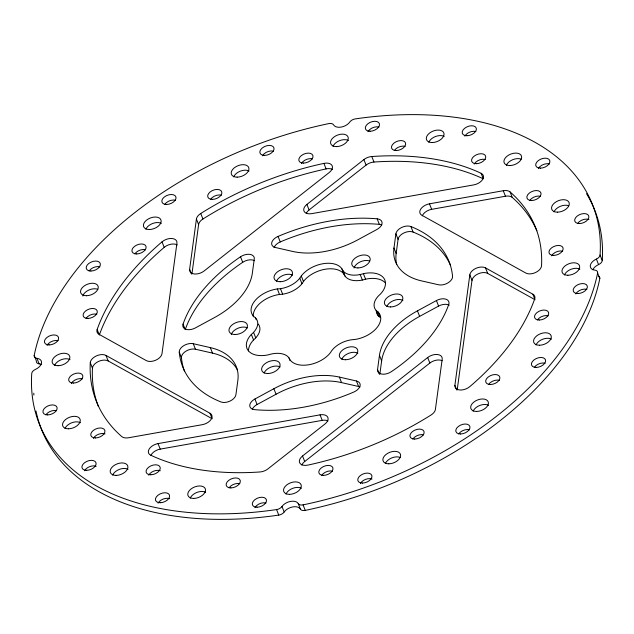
<?xml version="1.0" encoding="UTF-8"?>
<svg xmlns="http://www.w3.org/2000/svg" width="634" height="634" viewBox="0 0 634 634"><rect width="100%" height="100%" fill="white"/><g stroke="black" fill="none" stroke-linecap="round" stroke-linejoin="round"><path stroke-width="0.95" d="M189.614 269.371L196.421 219.031A9.296 5.611 -21.6 0 1 200.74 213.499A236.181 142.468 -21.6 0 1 323.911 163.39A9.296 5.611 -21.6 0 1 332.01 165.434A9.296 5.611 -21.6 0 1 329.276 172.488L204.148 270.956A9.296 5.611 -21.6 0 1 194.329 273.975A9.296 5.611 -21.6 0 1 189.614 269.371L191.436 273.967M191.936 273.92L198.608 224.547L196.421 219.031M377.547 369.543L379.465 355.357A68.813 41.503 -21.6 0 1 417.441 310.858L436.414 300.571A9.296 5.611 -21.6 0 1 445.797 299.145A9.296 5.611 -21.6 0 1 448.761 304.368A143.197 86.375 -21.6 0 1 391.289 371.706A9.296 5.611 -21.6 0 1 381.827 374.092A9.296 5.611 -21.6 0 1 377.547 369.543L379.362 374.139M393.976 247.997L395.893 233.811A9.296 5.611 -21.6 0 1 401.647 227.479A9.296 5.611 -21.6 0 1 410.911 226.552A143.197 86.375 -21.6 0 1 452.549 276.305A9.296 5.611 -21.6 0 1 448 282.867A9.296 5.611 -21.6 0 1 438.546 284.777L421.491 280.878A68.813 41.503 -21.6 0 1 393.976 247.997L396.155 253.521A68.813 41.503 -21.6 0 0 396.773 264.505M379.853 374.115L381.644 360.873L379.465 355.357M396.155 253.521L398.073 239.335L395.893 233.811M456.702 389.942L454.887 385.345L469.826 274.839A9.296 5.611 -21.6 0 1 476.039 268.293A9.296 5.611 -21.6 0 1 485.509 267.889L532.885 294.224L534.7 298.82M457.201 389.886L472.005 280.355L469.826 274.839M481.111 173.296A9.296 5.611 -21.6 0 1 482.585 179.525A9.296 5.611 -21.6 0 1 473.788 184.882L311.777 213.626A9.296 5.611 -21.6 0 1 304.098 211.352A9.296 5.611 -21.6 0 1 306.911 204.425L363.9 159.578A9.296 5.611 -21.6 0 1 371.786 156.527A236.181 142.468 -21.6 0 1 481.111 173.296L483.298 178.812A236.181 142.468 -21.6 0 0 373.965 162.042A9.296 5.611 -21.6 0 0 366.087 165.094L309.091 209.949A9.296 5.611 -21.6 0 0 306.254 213.468M302.537 455.997L427.665 357.528A9.296 5.611 -21.6 0 1 437.492 354.509A9.296 5.611 -21.6 0 1 442.199 359.113L435.392 409.453A9.296 5.611 -21.6 0 1 431.08 414.985A236.181 142.468 -21.6 0 1 307.902 465.094A9.296 5.611 -21.6 0 1 299.811 463.05A9.296 5.611 -21.6 0 1 302.537 455.997L304.724 461.512A9.296 5.611 -21.6 0 0 301.847 465.118M304.724 461.512L429.852 363.044A9.296 5.611 -21.6 0 1 442.191 360.73M254.908 399.008L273.88 388.721A68.813 41.503 -21.6 0 1 339.372 377.095L356.427 380.994A9.296 5.611 -21.6 0 1 360.057 385.9A9.296 5.611 -21.6 0 1 353.756 392.066A143.197 86.375 -21.6 0 1 254.646 409.643A9.296 5.611 -21.6 0 1 249.741 405.475A9.296 5.611 -21.6 0 1 254.908 399.008L257.087 404.524A9.296 5.611 -21.6 0 0 252.292 409.31M257.087 404.524L276.059 394.237A68.813 41.503 -21.6 0 1 341.56 382.611L358.614 386.51A9.296 5.611 -21.6 0 1 359.985 386.978M381.644 360.873A68.813 41.503 -21.6 0 1 419.629 316.374L438.593 306.087A9.296 5.611 -21.6 0 1 449.252 305.208M429.472 203.815L503.269 190.723A9.296 5.611 -21.6 0 1 510.101 191.944A236.181 142.468 -21.6 0 1 541.539 265.765A9.296 5.611 -21.6 0 1 535.532 272.541A9.296 5.611 -21.6 0 1 525.824 273.048L421.816 215.235A9.296 5.611 -21.6 0 1 420.794 208.99A9.296 5.611 -21.6 0 1 429.472 203.815L431.659 209.331A9.296 5.611 -21.6 0 0 422.276 215.845M431.659 209.331L505.456 196.239A9.296 5.611 -21.6 0 1 512.28 197.459A236.181 142.468 -21.6 0 1 536.847 230.768M158.024 443.602L320.043 414.858A9.296 5.611 -21.6 0 1 327.715 417.132A9.296 5.611 -21.6 0 1 324.909 424.051L267.913 468.906A9.296 5.611 -21.6 0 1 260.035 471.958A236.181 142.468 -21.6 0 1 150.702 455.188A9.296 5.611 -21.6 0 1 149.228 448.959A9.296 5.611 -21.6 0 1 158.024 443.602L160.212 449.118A9.296 5.611 -21.6 0 0 150.932 455.37M160.212 449.118L322.223 420.374A9.296 5.611 -21.6 0 1 327.984 420.897M193.267 343.707L210.322 347.606A68.813 41.503 -21.6 0 1 237.845 380.479L235.927 394.665A9.296 5.611 -21.6 0 1 230.174 401.005A9.296 5.611 -21.6 0 1 220.901 401.932A143.197 86.375 -21.6 0 1 179.263 352.179A9.296 5.611 -21.6 0 1 183.82 345.617A9.296 5.611 -21.6 0 1 193.267 343.707L195.454 349.223L212.509 353.122A68.813 41.503 -21.6 0 1 237.409 369.891M472.005 280.355A9.296 5.611 -21.6 0 1 478.226 273.809A9.296 5.611 -21.6 0 1 487.697 273.405L535.064 299.739M92.461 368.235L90.274 362.719A9.296 5.611 -21.6 0 1 96.289 355.943A9.296 5.611 -21.6 0 1 105.997 355.436L209.997 413.249L212.184 418.765L108.176 360.952A9.296 5.611 -21.6 0 0 98.468 361.459A9.296 5.611 -21.6 0 0 92.461 368.235A236.181 142.468 -21.6 0 0 98.365 406.378M41.575 364.566A9.296 5.611 -21.6 0 0 39.11 363.845A5.579 3.368 -21.6 0 1 36.384 360.912L34.204 355.397A297.552 179.485 -21.6 0 1 328.745 123.614A5.579 3.368 -21.6 0 1 333.571 124.882A9.296 5.611 -21.6 0 0 341.203 127.085A9.296 5.611 -21.6 0 0 349.825 122.005A5.579 3.368 -21.6 0 1 355.246 118.907A297.552 179.485 -21.6 0 1 600.057 255.011L602.245 260.526A5.579 3.368 -21.6 0 1 598.567 264.592A9.296 5.611 -21.6 0 0 592.845 269.775M600.057 255.011A5.579 3.368 -21.6 0 1 596.388 259.068L598.567 264.592M596.388 259.068A9.296 5.611 -21.6 0 0 590.294 265.559A9.296 5.611 -21.6 0 0 594.89 270.155A5.579 3.368 -21.6 0 1 597.616 273.088L599.796 278.603A297.552 179.485 -21.6 0 1 305.255 510.386A5.579 3.368 -21.6 0 1 300.429 509.118A9.296 5.611 -21.6 0 0 292.797 506.915A9.296 5.611 -21.6 0 0 284.175 511.995A5.579 3.368 -21.6 0 1 278.754 515.093A297.552 179.485 -21.6 0 1 35.995 411.014M510.101 191.944L512.28 197.459M503.269 190.723L505.456 196.239M485.509 267.889L487.697 273.405M410.911 226.552L413.099 232.068A143.197 86.375 -21.6 0 1 450.608 265.535M436.414 300.571L438.593 306.087M371.786 156.527L373.965 162.042M363.9 159.578L366.087 165.094M417.441 310.858L419.629 316.374M377.167 218.841A9.296 5.611 -21.6 0 1 382.08 223.009A9.296 5.611 -21.6 0 1 376.913 229.476L357.941 239.763A68.813 41.503 -21.6 0 1 292.44 251.389L275.386 247.49A9.296 5.611 -21.6 0 1 271.756 242.584A9.296 5.611 -21.6 0 1 278.064 236.419A143.197 86.375 -21.6 0 1 377.167 218.841L379.354 224.357A9.296 5.611 -21.6 0 1 381.811 224.967M427.665 357.528L429.852 363.044M323.911 163.39L326.098 168.906A9.296 5.611 -21.6 0 1 332.581 169.444M363.393 273.674A23.807 14.36 -21.6 0 1 383.404 277.637A23.807 14.36 -21.6 0 1 380.448 294.049A20.454 12.339 -21.6 0 0 378.03 311.96A23.807 14.36 -21.6 0 1 376.58 328.111A23.807 14.36 -21.6 0 1 354.493 339.539A20.454 12.339 -21.6 0 0 330.544 352.528A23.807 14.36 -21.6 0 1 309.083 364.716A23.807 14.36 -21.6 0 1 289.952 359.732A20.454 12.339 -21.6 0 0 268.42 354.81A23.807 14.36 -21.6 0 1 248.417 350.848A23.807 14.36 -21.6 0 1 251.365 334.435A20.454 12.339 -21.6 0 0 253.79 316.524A23.807 14.36 -21.6 0 1 255.24 300.373A23.807 14.36 -21.6 0 1 277.327 288.946A20.454 12.339 -21.6 0 0 301.277 275.956A23.807 14.36 -21.6 0 1 322.73 263.768A23.807 14.36 -21.6 0 1 341.869 268.753A20.454 12.339 -21.6 0 0 363.393 273.674L365.58 279.19A23.807 14.36 -21.6 0 1 385.583 283.152M378.03 311.96L380.21 317.476A20.454 12.339 -21.6 0 1 376.255 310.398M376.303 310.573L378.49 316.089M360.175 274.53L362.363 280.046M342.812 270.559L344.999 276.075M341.869 268.753L344.048 274.268A20.454 12.339 -21.6 0 0 365.58 279.19M306.911 204.425L309.091 209.949M356.427 380.994L358.614 386.51M301.277 275.956L303.456 281.472A20.454 12.339 -21.6 0 1 279.507 294.461A23.807 14.36 -21.6 0 0 253.323 316.77M339.372 377.095L341.56 382.611M299.779 278.199L301.966 283.715M278.064 236.419L280.244 241.934A9.296 5.611 -21.6 0 0 274.062 247.688M280.466 288.668L282.653 294.192M277.327 288.946L279.507 294.461M320.043 414.858L322.223 420.374M289.001 357.925L290.095 360.683M240.524 256.778L242.711 262.294A143.197 86.375 -21.6 0 0 185.247 329.632L183.06 324.109A143.197 86.375 -21.6 0 1 240.524 256.778A9.296 5.611 -21.6 0 1 249.986 254.385A9.296 5.611 -21.6 0 1 254.274 258.941L252.356 273.127A68.813 41.503 -21.6 0 1 214.371 317.626L195.407 327.913A9.296 5.611 -21.6 0 1 186.016 329.339A9.296 5.611 -21.6 0 1 183.06 324.109M255.51 317.911L256.239 319.75M253.56 332.351L255.748 337.867M273.88 388.721L276.059 394.237M251.365 334.435L253.552 339.951A23.807 14.36 -21.6 0 0 248.512 350.856M200.74 213.499L202.92 219.015A9.296 5.611 -21.6 0 0 198.608 224.547M34.204 355.397A5.579 3.368 -21.6 0 0 36.931 358.329A9.296 5.611 -21.6 0 1 41.519 362.917A9.296 5.611 -21.6 0 1 35.433 369.408A5.579 3.368 -21.6 0 0 31.755 373.474A297.552 179.485 -21.6 0 0 276.575 509.57A5.579 3.368 -21.6 0 0 281.987 506.479A9.296 5.611 -21.6 0 1 290.61 501.399A9.296 5.611 -21.6 0 1 298.242 503.602A5.579 3.368 -21.6 0 0 303.068 504.87L305.255 510.386M298.242 503.602L300.429 509.118M281.987 506.479L284.175 511.995M276.575 509.57L278.754 515.093M210.322 347.606L212.509 353.122M162.019 241.855A236.181 142.468 -21.6 0 0 97.16 329.482A9.296 5.611 -21.6 0 0 98.936 334.261L146.303 360.595A9.296 5.611 -21.6 0 0 155.774 360.191A9.296 5.611 -21.6 0 0 161.995 353.645L176.934 243.131A9.296 5.611 -21.6 0 0 171.996 238.503A9.296 5.611 -21.6 0 0 162.019 241.855L164.206 247.371A236.181 142.468 -21.6 0 0 99.34 334.998M179.263 352.179L181.451 357.695A143.197 86.375 -21.6 0 0 184.391 370.993M97.16 329.482L98.975 334.078M105.997 355.436L108.176 360.952M36.931 358.329L39.11 363.845M586.513 193.671A297.552 179.485 -21.6 0 1 602.245 260.526M33.887 395.053A297.552 179.485 -21.6 0 1 33.784 393.191M598.853 276.289A5.579 3.368 -21.6 0 1 599.796 278.603M264.132 373.022A9.668 5.833 -21.6 0 1 271.106 367.046A9.668 5.833 -21.6 0 1 280.141 366.959M231.283 334.609A9.668 5.833 -21.6 0 1 238.043 328.198A9.668 5.833 -21.6 0 1 247.49 327.952M276.543 281.211A9.668 5.833 -21.6 0 1 283.517 275.235A9.668 5.833 -21.6 0 1 292.551 275.148M354.065 268.024A9.668 5.833 -21.6 0 1 360.358 261.81A9.668 5.833 -21.6 0 1 369.614 261.057M386.906 306.436A9.668 5.833 -21.6 0 1 393.888 300.461A9.668 5.833 -21.6 0 1 402.915 300.373M360.421 483.473A7.442 4.486 -21.6 0 1 372.023 479.058M385.377 463.533A9.296 5.611 -21.6 0 1 400.141 457.415M412.885 438.99A7.442 4.486 -21.6 0 1 423.647 434.869M254.955 507.612A7.442 4.486 -21.6 0 1 266.003 503.008M286.037 494.076A9.296 5.611 -21.6 0 1 292.742 488.331A9.296 5.611 -21.6 0 1 301.427 488.251M321.739 475.294A7.442 4.486 -21.6 0 1 332.509 471.173M158.088 503.134A7.442 4.486 -21.6 0 1 169.682 498.72M190.271 498.15A9.296 5.611 -21.6 0 1 196.976 492.404A9.296 5.611 -21.6 0 1 205.662 492.325M229.08 487.831A7.442 4.486 -21.6 0 1 239.842 483.71M84.568 470.721A7.442 4.486 -21.6 0 1 96.17 466.299M112.67 475.128A9.296 5.611 -21.6 0 1 119.374 469.382A9.296 5.611 -21.6 0 1 128.06 469.303M148.721 475.175A7.442 4.486 -21.6 0 1 160.315 470.753M45.878 414.818A7.442 4.486 -21.6 0 1 56.64 410.697M65.033 428.521A9.296 5.611 -21.6 0 1 71.737 422.783A9.296 5.611 -21.6 0 1 80.423 422.696M93.42 438.356A7.442 4.486 -21.6 0 1 105.014 433.933M47.098 345.324A7.442 4.486 -21.6 0 1 58.146 340.72M54.619 365.43A9.296 5.611 -21.6 0 1 61.332 359.684A9.296 5.611 -21.6 0 1 70.017 359.605M71.317 383.459A7.442 4.486 -21.6 0 1 82.365 378.847M89.132 270.948A7.442 4.486 -21.6 0 1 99.895 266.827M82.832 296.023A9.296 5.611 -21.6 0 1 88.887 290.047A9.296 5.611 -21.6 0 1 97.787 289.326M86.058 318.355A7.442 4.486 -21.6 0 1 96.82 314.234M164.769 204.394A7.442 4.486 -21.6 0 1 175.539 200.273M145.907 229.239A9.296 5.611 -21.6 0 1 152.612 223.493A9.296 5.611 -21.6 0 1 161.298 223.414M134.868 253.862A7.442 4.486 -21.6 0 1 145.638 249.741M262.5 155.798A7.442 4.486 -21.6 0 1 273.555 151.193M233.7 176.87A9.296 5.611 -21.6 0 1 240.405 171.125A9.296 5.611 -21.6 0 1 249.091 171.045M210.615 199.314A7.442 4.486 -21.6 0 1 221.377 195.193M367.974 131.658A7.442 4.486 -21.6 0 1 379.021 127.054M333.04 146.327A9.296 5.611 -21.6 0 1 339.753 140.59A9.296 5.611 -21.6 0 1 348.431 140.502M301.475 163.493A7.442 4.486 -21.6 0 1 312.522 158.88M464.841 136.136A7.442 4.486 -21.6 0 1 475.888 131.531M428.806 142.262A9.296 5.611 -21.6 0 1 435.51 136.516A9.296 5.611 -21.6 0 1 444.196 136.437M394.419 150.464A7.442 4.486 -21.6 0 1 405.181 146.343M538.361 168.549A7.442 4.486 -21.6 0 1 549.409 163.944M506.407 165.276A9.296 5.611 -21.6 0 1 521.172 159.158M474.208 164.103A7.442 4.486 -21.6 0 1 485.256 159.491M577.622 223.477A7.442 4.486 -21.6 0 1 588.931 219.546M554.045 211.883A9.296 5.611 -21.6 0 1 568.809 205.765M529.794 200.431A7.442 4.486 -21.6 0 1 540.556 196.31M575.831 293.946A7.442 4.486 -21.6 0 1 586.878 289.342M564.45 274.982A9.296 5.611 -21.6 0 1 571.163 269.236A9.296 5.611 -21.6 0 1 579.841 269.157M551.612 255.819A7.442 4.486 -21.6 0 1 562.667 251.207M534.367 367.348A7.442 4.486 -21.6 0 1 545.129 363.234M536.055 344.959A9.296 5.611 -21.6 0 1 542.759 339.214A9.296 5.611 -21.6 0 1 551.445 339.135M537.442 319.94A7.442 4.486 -21.6 0 1 548.204 315.819M458.723 433.902A7.442 4.486 -21.6 0 1 469.493 429.781M473.17 411.173A9.296 5.611 -21.6 0 1 479.875 405.427A9.296 5.611 -21.6 0 1 488.56 405.348M488.624 384.434A7.442 4.486 -21.6 0 1 499.394 380.313M341.845 359.232A9.668 5.833 -21.6 0 1 348.827 353.257A9.668 5.833 -21.6 0 1 357.853 353.178M258.276 324.085A20.454 12.339 -21.6 0 1 253.552 339.951M303.456 281.472A23.807 14.36 -21.6 0 1 324.917 269.284A23.807 14.36 -21.6 0 1 344.048 274.268M202.92 219.015A236.181 142.468 -21.6 0 1 326.098 168.906M164.206 247.371A9.296 5.611 -21.6 0 1 177.251 244.93M398.073 239.335A9.296 5.611 -21.6 0 1 403.826 232.995A9.296 5.611 -21.6 0 1 413.099 232.068M280.244 241.934A143.197 86.375 -21.6 0 1 379.354 224.357M242.711 262.294A9.296 5.611 -21.6 0 1 254.488 260.677M181.451 357.695A9.296 5.611 -21.6 0 1 186 351.133A9.296 5.611 -21.6 0 1 195.454 349.223M597.616 273.088A297.552 179.485 -21.6 0 1 303.068 504.87M90.274 362.719A236.181 142.468 -21.6 0 0 121.72 436.541A9.296 5.611 -21.6 0 0 128.543 437.761L202.341 424.669A9.296 5.611 -21.6 0 0 211.027 419.486A9.296 5.611 -21.6 0 0 209.997 413.249M532.885 294.224A9.296 5.611 -21.6 0 1 534.66 299.002A236.181 142.468 -21.6 0 1 469.794 386.629A9.296 5.611 -21.6 0 1 459.816 389.981A9.296 5.611 -21.6 0 1 454.887 385.345M235.143 334.514A9.668 5.833 -21.6 0 0 247.276 324.735A9.668 5.833 -21.6 0 0 232.163 324.838A9.668 5.833 -21.6 0 0 235.143 334.514M357.917 267.928A9.668 5.833 -21.6 0 0 370.05 258.141A9.668 5.833 -21.6 0 0 354.945 258.252A9.668 5.833 -21.6 0 0 357.917 267.928M390.568 306.943A9.668 5.833 -21.6 0 0 402.701 297.156A9.668 5.833 -21.6 0 0 387.596 297.267A9.668 5.833 -21.6 0 0 390.568 306.943M362.521 483.068A7.442 4.486 -21.6 0 0 371.857 475.54A7.442 4.486 -21.6 0 0 360.231 475.627A7.442 4.486 -21.6 0 0 362.521 483.068M237.132 177.148A9.296 5.611 -21.6 0 0 248.805 167.741A9.296 5.611 -21.6 0 0 234.271 167.844A9.296 5.611 -21.6 0 0 237.132 177.148M414.691 439.069A7.442 4.486 -21.6 0 0 424.027 431.54A7.442 4.486 -21.6 0 0 412.401 431.627A7.442 4.486 -21.6 0 0 414.691 439.069M257.047 507.208A7.442 4.486 -21.6 0 0 266.383 499.687A7.442 4.486 -21.6 0 0 254.757 499.766A7.442 4.486 -21.6 0 0 257.047 507.208M289.469 494.354A9.296 5.611 -21.6 0 0 301.142 484.947A9.296 5.611 -21.6 0 0 286.608 485.05A9.296 5.611 -21.6 0 0 289.469 494.354M323.554 475.381A7.442 4.486 -21.6 0 0 332.89 467.852A7.442 4.486 -21.6 0 0 321.264 467.932A7.442 4.486 -21.6 0 0 323.554 475.381M160.18 502.73A7.442 4.486 -21.6 0 0 169.516 495.202A7.442 4.486 -21.6 0 0 157.89 495.289A7.442 4.486 -21.6 0 0 160.18 502.73M193.703 498.427A9.296 5.611 -21.6 0 0 205.376 489.012A9.296 5.611 -21.6 0 0 190.842 489.123A9.296 5.611 -21.6 0 0 193.703 498.427M230.887 487.911A7.442 4.486 -21.6 0 0 240.223 480.39A7.442 4.486 -21.6 0 0 228.605 480.469A7.442 4.486 -21.6 0 0 230.887 487.911M86.66 470.317A7.442 4.486 -21.6 0 0 96.003 462.788A7.442 4.486 -21.6 0 0 84.377 462.875A7.442 4.486 -21.6 0 0 86.66 470.317M116.101 475.405A9.296 5.611 -21.6 0 0 127.775 465.998A9.296 5.611 -21.6 0 0 113.24 466.101A9.296 5.611 -21.6 0 0 116.101 475.405M150.813 474.771A7.442 4.486 -21.6 0 0 160.148 467.242A7.442 4.486 -21.6 0 0 148.522 467.329A7.442 4.486 -21.6 0 0 150.813 474.771M47.685 414.905A7.442 4.486 -21.6 0 0 57.028 407.377A7.442 4.486 -21.6 0 0 45.402 407.456A7.442 4.486 -21.6 0 0 47.685 414.905M68.464 428.798A9.296 5.611 -21.6 0 0 80.138 419.391A9.296 5.611 -21.6 0 0 65.603 419.494A9.296 5.611 -21.6 0 0 68.464 428.798M95.512 437.943A7.442 4.486 -21.6 0 0 104.848 430.423A7.442 4.486 -21.6 0 0 93.222 430.502A7.442 4.486 -21.6 0 0 95.512 437.943M49.19 344.92A7.442 4.486 -21.6 0 0 58.526 337.391A7.442 4.486 -21.6 0 0 46.9 337.478A7.442 4.486 -21.6 0 0 49.19 344.92M58.059 365.707A9.296 5.611 -21.6 0 0 69.724 356.292A9.296 5.611 -21.6 0 0 55.198 356.403A9.296 5.611 -21.6 0 0 58.059 365.707M73.409 383.047A7.442 4.486 -21.6 0 0 82.745 375.526A7.442 4.486 -21.6 0 0 71.119 375.605A7.442 4.486 -21.6 0 0 73.409 383.047M90.939 271.027A7.442 4.486 -21.6 0 0 100.275 263.506A7.442 4.486 -21.6 0 0 88.649 263.586A7.442 4.486 -21.6 0 0 90.939 271.027M86.454 295.721A9.296 5.611 -21.6 0 0 98.127 286.314A9.296 5.611 -21.6 0 0 83.593 286.417A9.296 5.611 -21.6 0 0 86.454 295.721M87.864 318.434A7.442 4.486 -21.6 0 0 97.2 310.914A7.442 4.486 -21.6 0 0 85.574 310.993A7.442 4.486 -21.6 0 0 87.864 318.434M166.583 204.473A7.442 4.486 -21.6 0 0 175.919 196.952A7.442 4.486 -21.6 0 0 164.293 197.031A7.442 4.486 -21.6 0 0 166.583 204.473M149.339 229.508A9.296 5.611 -21.6 0 0 161.012 220.101A9.296 5.611 -21.6 0 0 146.478 220.204A9.296 5.611 -21.6 0 0 149.339 229.508M136.682 253.949A7.442 4.486 -21.6 0 0 146.018 246.42A7.442 4.486 -21.6 0 0 134.392 246.499A7.442 4.486 -21.6 0 0 136.682 253.949M264.6 155.393A7.442 4.486 -21.6 0 0 273.936 147.865A7.442 4.486 -21.6 0 0 262.31 147.952A7.442 4.486 -21.6 0 0 264.6 155.393M388.808 463.811A9.296 5.611 -21.6 0 0 400.482 454.404A9.296 5.611 -21.6 0 0 385.947 454.507A9.296 5.611 -21.6 0 0 388.808 463.811M212.422 199.393A7.442 4.486 -21.6 0 0 221.765 191.864A7.442 4.486 -21.6 0 0 210.139 191.951A7.442 4.486 -21.6 0 0 212.422 199.393M370.066 131.254A7.442 4.486 -21.6 0 0 379.401 123.725A7.442 4.486 -21.6 0 0 367.783 123.812A7.442 4.486 -21.6 0 0 370.066 131.254M336.472 146.605A9.296 5.611 -21.6 0 0 348.145 137.198A9.296 5.611 -21.6 0 0 333.611 137.301A9.296 5.611 -21.6 0 0 336.472 146.605M303.567 163.089A7.442 4.486 -21.6 0 0 312.903 155.56A7.442 4.486 -21.6 0 0 301.277 155.639A7.442 4.486 -21.6 0 0 303.567 163.089M466.933 135.731A7.442 4.486 -21.6 0 0 476.277 128.203A7.442 4.486 -21.6 0 0 464.651 128.29A7.442 4.486 -21.6 0 0 466.933 135.731M432.237 142.539A9.296 5.611 -21.6 0 0 443.911 133.124A9.296 5.611 -21.6 0 0 429.376 133.227A9.296 5.611 -21.6 0 0 432.237 142.539M396.226 150.551A7.442 4.486 -21.6 0 0 405.562 143.022A7.442 4.486 -21.6 0 0 393.936 143.11A7.442 4.486 -21.6 0 0 396.226 150.551M540.453 168.145A7.442 4.486 -21.6 0 0 549.789 160.616A7.442 4.486 -21.6 0 0 538.163 160.703A7.442 4.486 -21.6 0 0 540.453 168.145M509.839 165.553A9.296 5.611 -21.6 0 0 521.513 156.146A9.296 5.611 -21.6 0 0 506.986 156.249A9.296 5.611 -21.6 0 0 509.839 165.553M476.3 163.691A7.442 4.486 -21.6 0 0 485.644 156.17A7.442 4.486 -21.6 0 0 474.018 156.249A7.442 4.486 -21.6 0 0 476.3 163.691M579.428 223.564A7.442 4.486 -21.6 0 0 588.764 216.036A7.442 4.486 -21.6 0 0 577.138 216.115A7.442 4.486 -21.6 0 0 579.428 223.564M557.476 212.16A9.296 5.611 -21.6 0 0 569.15 202.753A9.296 5.611 -21.6 0 0 554.615 202.856A9.296 5.611 -21.6 0 0 557.476 212.16M531.601 200.518A7.442 4.486 -21.6 0 0 540.937 192.99A7.442 4.486 -21.6 0 0 529.319 193.077A7.442 4.486 -21.6 0 0 531.601 200.518M577.923 293.542A7.442 4.486 -21.6 0 0 587.266 286.013A7.442 4.486 -21.6 0 0 575.64 286.1A7.442 4.486 -21.6 0 0 577.923 293.542M567.882 275.251A9.296 5.611 -21.6 0 0 579.555 265.844A9.296 5.611 -21.6 0 0 565.029 265.947A9.296 5.611 -21.6 0 0 567.882 275.251M553.712 255.415A7.442 4.486 -21.6 0 0 563.047 247.886A7.442 4.486 -21.6 0 0 551.421 247.973A7.442 4.486 -21.6 0 0 553.712 255.415M536.174 367.435A7.442 4.486 -21.6 0 0 545.517 359.906A7.442 4.486 -21.6 0 0 533.891 359.993A7.442 4.486 -21.6 0 0 536.174 367.435M539.486 345.237A9.296 5.611 -21.6 0 0 551.16 335.83A9.296 5.611 -21.6 0 0 536.626 335.933A9.296 5.611 -21.6 0 0 539.486 345.237M539.249 320.027A7.442 4.486 -21.6 0 0 548.592 312.499A7.442 4.486 -21.6 0 0 536.966 312.586A7.442 4.486 -21.6 0 0 539.249 320.027M460.538 433.989A7.442 4.486 -21.6 0 0 469.873 426.46A7.442 4.486 -21.6 0 0 458.247 426.547A7.442 4.486 -21.6 0 0 460.538 433.989M476.602 411.45A9.296 5.611 -21.6 0 0 488.275 402.035A9.296 5.611 -21.6 0 0 473.741 402.146A9.296 5.611 -21.6 0 0 476.602 411.45M490.439 384.521A7.442 4.486 -21.6 0 0 499.774 376.992A7.442 4.486 -21.6 0 0 488.148 377.072A7.442 4.486 -21.6 0 0 490.439 384.521M345.506 359.74A9.668 5.833 -21.6 0 0 357.639 349.952A9.668 5.833 -21.6 0 0 342.534 350.063A9.668 5.833 -21.6 0 0 345.506 359.74M280.204 281.718A9.668 5.833 -21.6 0 0 292.337 271.931A9.668 5.833 -21.6 0 0 277.224 272.041A9.668 5.833 -21.6 0 0 280.204 281.718M267.794 373.529A9.668 5.833 -21.6 0 0 279.927 363.742A9.668 5.833 -21.6 0 0 264.814 363.853A9.668 5.833 -21.6 0 0 267.794 373.529"/></g></svg>
